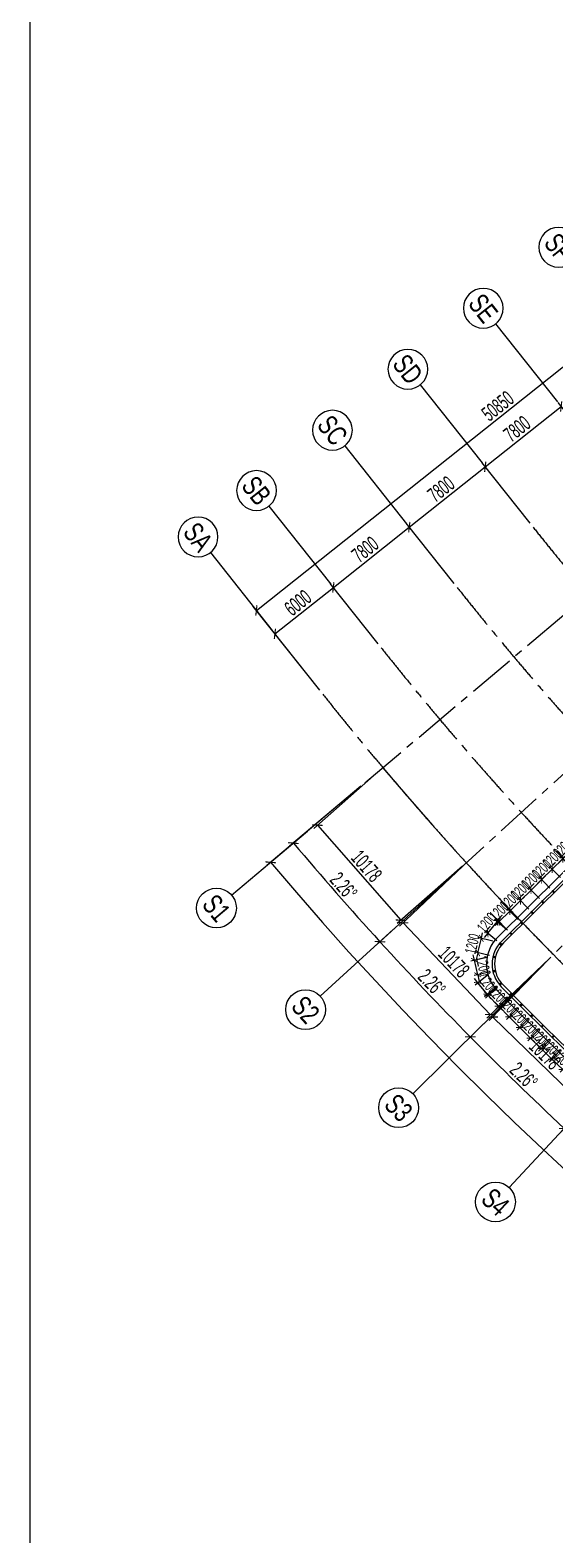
# Model space of a CAD drawing. Extents: x -668578 to 2331563, y -1202445 to 1620273.
# Drawn here: x 934063 to 976284, y 62234 to 183210 of the extents above; entities that cross this region are included whole.
import ezdxf
from ezdxf.enums import TextEntityAlignment as Align

# ---------------------------------------------------------------- set-up
doc = ezdxf.new("R2010")
doc.units = 0
doc.linetypes.add('CENTER2', pattern=[28.575, 19.05, -3.175, 3.175, -3.175])
doc.layers.get('0').update_dxf_attribs({"color": 8})
doc.layers.get('Defpoints').update_dxf_attribs({"color": 8})
for name, color, linetype in [('#标注', 8, 'Continuous'), ('#轴线', 8, 'CENTER2'), ('A-AL', 8, 'Continuous'), ('A-WIND-FRAM', 8, 'Continuous'), ('C-SHET-SHBD', 8, 'Continuous'), ('dim', 8, 'Continuous'), ('外轮廓', 8, 'Continuous')]:
    doc.layers.add(name, color=color, linetype=linetype)
doc.styles.add('JHZX', font='jrs.shx', dxfattribs={"width": 0.6, "bigfont": 'jhz.shx'})
doc.styles.add('XD2008', font='xd-hzs.shx', dxfattribs={"width": 0.7, "bigfont": 'xd-hztxt.shx'})
doc.dimstyles.new('JZBZ-300', dxfattribs={"dimscale": 300, "dimtxt": 3, "dimasz": 1.5, "dimexe": 1, "dimexo": 1, "dimgap": 0.5, "dimtad": 1, "dimdec": 0, "dimdsep": 46, "dimtxsty": 'JHZX', "dimblk1": 'ARCHTICK', "dimblk2": 'ARCHTICK', "dimsah": 1, "dimcen": 0, "dimclrd": 1, "dimclre": 1, "dimclrt": 2, "dimazin": 2, "dimtfac": 1, "dimtdec": 0, "dimtix": 1, "dimtmove": 0, "dimatfit": 3, "dimfxl": 0, "dimtolj": 1, "dimlwd": -1, "dimlwe": -1, "dimarcsym": 0})
doc.dimstyles.new('JZBZ-400', dxfattribs={"dimscale": 400, "dimtxt": 3, "dimasz": 1.5, "dimexe": 1, "dimexo": 1, "dimgap": 0.5, "dimtad": 1, "dimdec": 0, "dimdsep": 46, "dimtxsty": 'JHZX', "dimblk1": 'ARCHTICK', "dimblk2": 'ARCHTICK', "dimsah": 1, "dimcen": 0, "dimclrd": 1, "dimclre": 1, "dimclrt": 2, "dimazin": 2, "dimtfac": 1, "dimtdec": 0, "dimtix": 1, "dimtmove": 0, "dimatfit": 3, "dimfxl": 0, "dimtolj": 1, "dimlwd": -1, "dimlwe": -1, "dimarcsym": 0})

# ---------------------------------------------------------------- blocks, each defined once
blk = doc.blocks.new('_ARCHTICK')
at = {"color": 0, "linetype": 'ByBlock', "const_width": 0.15}
blk.add_lwpolyline([(-0.5, -0.5), (0.5, 0.5)], dxfattribs=at)
blk = doc.blocks.new('*D2939')
at = {"layer": '#标注', "ltscale": 300, "transparency": 16777216}
for p, q in [((-1773, -1481), (-9342, -7863)), ((165914, -92056), (164727, -101884))]:
    blk.add_line(p, q, dxfattribs=at)
blk.add_arc((197092, 166179), 269610, 220.13382, 263.11563, dxfattribs=at)
at = {"layer": 'Defpoints', "color": 0, "ltscale": 300, "transparency": 16777216}
for p in [(197092, 166179), (-1467, -1224), (40380, -53208), (165962, -91659)]:
    blk.add_point(p, dxfattribs=at)
at = {"layer": '#标注', "ltscale": 300, "transparency": 16777216, "xscale": 600, "yscale": 600, "zscale": 600}
for p, rotation in [((-9036, -7605), 130.1338192809485), ((164775, -101487), 353.1156299250187)]:
    blk.add_blockref('_ARCHTICK', p, dxfattribs=dict(at, rotation=rotation))
at = {"layer": '#标注', "ltscale": 300, "transparency": 16777216, "insert": (69342, -70334), "char_height": 1200, "attachment_point": 5, "rotation": 331.62472, "style": 'JHZX'}
blk.add_mtext('\\A1;42.98°', dxfattribs=at)
blk = doc.blocks.new('*D2940')
at = {"layer": '#标注', "ltscale": 300, "transparency": 16777216}
for p, q in [((-1773, -1481), (-7507, -6316)), ((5000, -9200), (-539, -14257))]:
    blk.add_line(p, q, dxfattribs=at)
blk.add_arc((197092, 166179), 267210, 220.13382, 222.39602, dxfattribs=at)
at = {"layer": 'Defpoints', "color": 0, "ltscale": 300, "transparency": 16777216}
for p in [(197092, 166179), (-1467, -1224), (-4917, -8732), (5296, -8931)]:
    blk.add_point(p, dxfattribs=at)
at = {"layer": '#标注', "ltscale": 300, "transparency": 16777216, "xscale": 600, "yscale": 600, "zscale": 600}
for p, rotation in [((-7201, -6058), 130.1338192809474), ((-243, -13988), 312.3960200208107)]:
    blk.add_blockref('_ARCHTICK', p, dxfattribs=dict(at, rotation=rotation))
at = {"layer": '#标注', "ltscale": 300, "transparency": 16777216, "insert": (-3160, -9529), "char_height": 1200, "attachment_point": 5, "rotation": 311.26492, "style": 'JHZX'}
blk.add_mtext('\\A1;2.26°', dxfattribs=at)
blk = doc.blocks.new('*D2941')
at = {"layer": '#标注', "ltscale": 300, "transparency": 16777216}
for p, q in [((5000, -9200), (-539, -14257)), ((12073, -16646), (6738, -21918))]:
    blk.add_line(p, q, dxfattribs=at)
blk.add_arc((197092, 166179), 267210, 222.39602, 224.65822, dxfattribs=at)
at = {"layer": 'Defpoints', "color": 0, "ltscale": 300, "transparency": 16777216}
for p in [(197092, 166179), (5296, -8931), (2145, -16569), (12357, -16365)]:
    blk.add_point(p, dxfattribs=at)
at = {"layer": '#标注', "ltscale": 300, "transparency": 16777216, "xscale": 600, "yscale": 600, "zscale": 600}
for p, rotation in [((-243, -13988), 132.3960200208112), ((7022, -21637), 314.6582207606716)]:
    blk.add_blockref('_ARCHTICK', p, dxfattribs=dict(at, rotation=rotation))
at = {"layer": '#标注', "ltscale": 300, "transparency": 16777216, "insert": (3932, -17297), "char_height": 1200, "attachment_point": 5, "rotation": 313.52712, "style": 'JHZX'}
blk.add_mtext('\\A1;2.26°', dxfattribs=at)
blk = doc.blocks.new('*D2925')
at = {"layer": '#标注', "ltscale": 300, "transparency": 16777216}
for p, q in [((12073, -16646), (6738, -21918)), ((19433, -23807), (14311, -29285))]:
    blk.add_line(p, q, dxfattribs=at)
blk.add_arc((197092, 166179), 267210, 224.65822, 226.92042, dxfattribs=at)
at = {"layer": 'Defpoints', "color": 0, "ltscale": 300, "transparency": 16777216}
for p in [(197092, 166179), (12357, -16365), (9510, -24122), (19707, -23515)]:
    blk.add_point(p, dxfattribs=at)
at = {"layer": '#标注', "ltscale": 300, "transparency": 16777216, "xscale": 600, "yscale": 600, "zscale": 600}
for p, rotation in [((7022, -21637), 134.658220760671), ((14584, -28993), 316.9204201115836)]:
    blk.add_blockref('_ARCHTICK', p, dxfattribs=dict(at, rotation=rotation))
at = {"layer": '#标注', "ltscale": 300, "transparency": 16777216, "insert": (11325, -24779), "char_height": 1200, "attachment_point": 5, "rotation": 315.78932, "style": 'JHZX'}
blk.add_mtext('\\A1;2.26°', dxfattribs=at)
blk = doc.blocks.new('*D2967')
at = {"layer": '#标注', "ltscale": 300, "transparency": 16777216}
for p, q in [((-10182, 12646), (29648, 44259)), ((34745, 37836), (29399, 44572)), ((-5084, 6223), (-10430, 12960))]:
    blk.add_line(p, q, dxfattribs=at)
at = {"layer": 'Defpoints', "color": 0, "ltscale": 300, "transparency": 16777216}
for p in [(29648, 44259), (34994, 37523), (-4835, 5910)]:
    blk.add_point(p, dxfattribs=at)
at = {"layer": '#标注', "ltscale": 300, "transparency": 16777216, "xscale": 600, "yscale": 600, "zscale": 600}
for p, rotation in [((29648, 44259), 38.4388923763239), ((-10182, 12646), 218.4388923763239)]:
    blk.add_blockref('_ARCHTICK', p, dxfattribs=dict(at, rotation=rotation))
at = {"layer": '#标注', "ltscale": 300, "transparency": 16777216, "insert": (9236, 29079), "char_height": 1200, "attachment_point": 5, "rotation": 38.43889, "style": 'JHZX'}
blk.add_mtext('\\A1;50850', dxfattribs=at)
blk = doc.blocks.new('*D2968')
at = {"layer": '#标注', "ltscale": 300, "transparency": 16777216}
for p, q in [((-384, 9954), (-4239, 14810)), ((-8690, 10766), (-3990, 14497)), ((-5084, 6223), (-8938, 11080))]:
    blk.add_line(p, q, dxfattribs=at)
at = {"layer": 'Defpoints', "color": 0, "ltscale": 300, "transparency": 16777216}
for p in [(-3990, 14497), (-136, 9640), (-4835, 5910)]:
    blk.add_point(p, dxfattribs=at)
at = {"layer": '#标注', "ltscale": 300, "transparency": 16777216, "xscale": 600, "yscale": 600, "zscale": 600}
for p, rotation in [((-3990, 14497), 38.43889237632348), ((-8690, 10766), 218.4388923763235)]:
    blk.add_blockref('_ARCHTICK', p, dxfattribs=dict(at, rotation=rotation))
at = {"layer": '#标注', "ltscale": 300, "transparency": 16777216, "insert": (-6837, 13258), "char_height": 1200, "attachment_point": 5, "rotation": 38.43889, "style": 'JHZX'}
blk.add_mtext('\\A1;6000', dxfattribs=at)
blk = doc.blocks.new('*D2969')
at = {"layer": '#标注', "ltscale": 300, "transparency": 16777216}
for p, q in [((5725, 14803), (1871, 19659)), ((-3990, 14497), (2119, 19346)), ((-384, 9954), (-4239, 14810))]:
    blk.add_line(p, q, dxfattribs=at)
at = {"layer": 'Defpoints', "color": 0, "ltscale": 300, "transparency": 16777216}
for p in [(2119, 19346), (5974, 14489), (-136, 9640)]:
    blk.add_point(p, dxfattribs=at)
at = {"layer": '#标注', "ltscale": 300, "transparency": 16777216, "xscale": 600, "yscale": 600, "zscale": 600}
for p, rotation in [((2119, 19346), 38.43889237632329), ((-3990, 14497), 218.4388923763233)]:
    blk.add_blockref('_ARCHTICK', p, dxfattribs=dict(at, rotation=rotation))
at = {"layer": '#标注', "ltscale": 300, "transparency": 16777216, "insert": (-1433, 17548), "char_height": 1200, "attachment_point": 5, "rotation": 38.43889, "style": 'JHZX'}
blk.add_mtext('\\A1;7800', dxfattribs=at)
blk = doc.blocks.new('*D2970')
at = {"layer": '#标注', "ltscale": 300, "transparency": 16777216}
for p, q in [((11835, 19652), (7980, 24508)), ((2119, 19346), (8229, 24195)), ((5725, 14803), (1871, 19659))]:
    blk.add_line(p, q, dxfattribs=at)
at = {"layer": 'Defpoints', "color": 0, "ltscale": 300, "transparency": 16777216}
for p in [(8229, 24195), (12083, 19338), (5974, 14489)]:
    blk.add_point(p, dxfattribs=at)
at = {"layer": '#标注', "ltscale": 300, "transparency": 16777216, "xscale": 600, "yscale": 600, "zscale": 600}
for p, rotation in [((8229, 24195), 38.43889237632435), ((2119, 19346), 218.4388923763243)]:
    blk.add_blockref('_ARCHTICK', p, dxfattribs=dict(at, rotation=rotation))
at = {"layer": '#标注', "ltscale": 300, "transparency": 16777216, "insert": (4677, 22397), "char_height": 1200, "attachment_point": 5, "rotation": 38.43889, "style": 'JHZX'}
blk.add_mtext('\\A1;7800', dxfattribs=at)
blk = doc.blocks.new('*D2971')
at = {"layer": '#标注', "ltscale": 300, "transparency": 16777216}
for p, q in [((8229, 24195), (14338, 29044)), ((17944, 24501), (14090, 29357)), ((11835, 19652), (7980, 24508))]:
    blk.add_line(p, q, dxfattribs=at)
at = {"layer": 'Defpoints', "color": 0, "ltscale": 300, "transparency": 16777216}
for p in [(14338, 29044), (18193, 24188), (12083, 19338)]:
    blk.add_point(p, dxfattribs=at)
at = {"layer": '#标注', "ltscale": 300, "transparency": 16777216, "xscale": 600, "yscale": 600, "zscale": 600}
for p, rotation in [((14338, 29044), 38.43889237632325), ((8229, 24195), 218.4388923763233)]:
    blk.add_blockref('_ARCHTICK', p, dxfattribs=dict(at, rotation=rotation))
at = {"layer": '#标注', "ltscale": 300, "transparency": 16777216, "insert": (10786, 27246), "char_height": 1200, "attachment_point": 5, "rotation": 38.43889, "style": 'JHZX'}
blk.add_mtext('\\A1;7800', dxfattribs=at)
blk = doc.blocks.new('*U2924')
at = {"linetype": 'ByBlock'}
blk.add_line((0, -20), (0, 0), dxfattribs=at)
blk.add_circle((0, -24), 4, dxfattribs=at)
at = {"color": 253, "linetype": 'ByBlock', "style": 'JHZX', "width": 0.75}
blk.add_attdef('AXES', text='', height=4, dxfattribs=at).set_placement((0, -24), align=Align.MIDDLE_CENTER)
blk = doc.blocks.new('*U2976')
at = {"linetype": 'ByBlock'}
blk.add_line((20, 0), (0, 0), dxfattribs=at)
blk.add_circle((24, 0), 4, dxfattribs=at)
at = {"color": 253, "linetype": 'ByBlock', "style": 'JHZX', "width": 0.75}
blk.add_attdef('AXES', text='', height=4, dxfattribs=at).set_placement((24, 0), align=Align.MIDDLE_CENTER)
blk = doc.blocks.new('*D2993')
at = {"layer": '#标注', "transparency": 16777216}
for p, q in [((-148086, 997), (-153164, -3825)), ((-152874, -3550), (-145864, -10930)), ((-141077, -6382), (-146154, -11205))]:
    blk.add_line(p, q, dxfattribs=at)
at = {"layer": 'Defpoints', "color": 0, "transparency": 16777216}
for p in [(-147796, 1273), (-140787, -6107), (-145864, -10930)]:
    blk.add_point(p, dxfattribs=at)
at = {"layer": '#标注', "transparency": 16777216, "xscale": 600, "yscale": 600, "zscale": 600}
for p, rotation in [((-152874, -3550), 133.526908208765), ((-145864, -10930), 313.526908208765)]:
    blk.add_blockref('_ARCHTICK', p, dxfattribs=dict(at, rotation=rotation))
at = {"layer": '#标注', "transparency": 16777216, "insert": (-148789, -6689), "char_height": 1200, "attachment_point": 5, "rotation": 313.52691, "style": 'JHZX'}
blk.add_mtext('\\A1;10178', dxfattribs=at)
blk = doc.blocks.new('*D3024')
at = {"layer": '#标注', "transparency": 16777216}
for p, q in [((-141066, -6393), (-145949, -11413)), ((-145670, -11126), (-138374, -18223)), ((-133770, -13491), (-138653, -18510))]:
    blk.add_line(p, q, dxfattribs=at)
at = {"layer": 'Defpoints', "color": 0, "transparency": 16777216}
for p in [(-140787, -6107), (-133491, -13204), (-138374, -18223)]:
    blk.add_point(p, dxfattribs=at)
at = {"layer": '#标注', "transparency": 16777216, "xscale": 600, "yscale": 600, "zscale": 600}
for p, rotation in [((-145670, -11126), 135.7893196351563), ((-138374, -18223), 315.7893196351563)]:
    blk.add_blockref('_ARCHTICK', p, dxfattribs=dict(at, rotation=rotation))
at = {"layer": '#标注', "transparency": 16777216, "insert": (-141464, -14101), "char_height": 1200, "attachment_point": 5, "rotation": 315.78932, "style": 'JHZX'}
blk.add_mtext('\\A1;10178', dxfattribs=at)
blk = doc.blocks.new('*D3025')
at = {"layer": '#标注', "transparency": 16777216}
for p, q in [((-154810, 8660), (-160074, 4041)), ((-159773, 4305), (-153060, -3346)), ((-148097, 1009), (-153361, -3610))]:
    blk.add_line(p, q, dxfattribs=at)
at = {"layer": 'Defpoints', "color": 0, "transparency": 16777216}
for p in [(-154509, 8923), (-147796, 1273), (-153060, -3346)]:
    blk.add_point(p, dxfattribs=at)
at = {"layer": '#标注', "transparency": 16777216, "xscale": 600, "yscale": 600, "zscale": 600}
for p, rotation in [((-159773, 4305), 131.2647100337552), ((-153060, -3346), 311.2647100337553)]:
    blk.add_blockref('_ARCHTICK', p, dxfattribs=dict(at, rotation=rotation))
at = {"layer": '#标注', "transparency": 16777216, "insert": (-155815, 1007), "char_height": 1200, "attachment_point": 5, "rotation": 311.26471, "style": 'JHZX'}
blk.add_mtext('\\A1;10178', dxfattribs=at)
blk = doc.blocks.new('A3文本框')
at = {"layer": 'Defpoints', "ltscale": 500}
blk.add_lwpolyline([(10, -10), (-420, -10), (-420, 297), (10, 297)], close=True, dxfattribs=at)
at = {"layer": 'C-SHET-SHBD', "style": 'XD2008', "width": 0.7}
for tag, height, p in [('子项名称', 4.5, (-37.49, 35.41)), ('图名', 4.5, (-37.49, 24.27)), ('比例', 3, (-56.3, 8.25)), ('MQJD-01', 3, (-13.24, 2.27))]:
    blk.add_attdef(tag, text='', height=height, dxfattribs=at).set_placement(p, align=Align.CENTER)
blk = doc.blocks.new('幕墙分隔')
for p, q in [((-40, -100), (40, 100)), ((0, 100), (0, -100))]:
    blk.add_line(p, q)
blk.add_lwpolyline([(-40, 100), (40, 100), (40, -100), (-40, -100)], close=True)
blk = doc.blocks.new('*U1050')
at = {"layer": 'A-WIND-FRAM', "xscale": -1, "rotation": 356.908362146836}
blk.add_blockref('幕墙分隔', (-5, -100), dxfattribs=at)
blk = doc.blocks.new('*U1051')
at = {"layer": 'dim', "color": 0, "linetype": 'ByBlock', "lineweight": -2, "transparency": 16777216}
for p, rotation in [((976095, 114020), 44.65822076074228), ((975242, 113177), 44.65822076074228), ((973534, 111490), 44.65822076074228), ((974388, 112334), 44.65822076074228), ((972681, 110647), 44.65822076074228), ((971836, 109795), 50.03881631372072), ((971300, 108733), 76.48302224265942), ((971294, 107544), 102.9272281715981), ((971818, 106476), 129.3714341005368), ((972652, 105613), 134.6278882976068), ((973497, 104761), 134.8897092031161), ((974346, 103913), 135.1515301086255), ((975199, 103069), 135.4133510141348), ((976055, 102228), 135.6751719196442)]:
    blk.add_blockref('*U1050', p, dxfattribs=dict(at, rotation=rotation))
blk = doc.blocks.new('*D1179')
at = {"layer": '#标注', "ltscale": 300, "transparency": 16777216}
for p, q in [((976046, 100489), (975722, 100801)), ((976708, 101176), (975838, 100273)), ((976910, 99656), (976046, 100489)), ((977572, 100343), (976702, 99440)), ((976910, 99656), (977234, 99344))]:
    blk.add_line(p, q, dxfattribs=at)
at = {"layer": 'Defpoints', "color": 0, "ltscale": 300, "transparency": 16777216}
for p in [(976046, 100489), (976916, 101392), (977780, 100559)]:
    blk.add_point(p, dxfattribs=at)
at = {"layer": '#标注', "ltscale": 300, "transparency": 16777216, "xscale": 450, "yscale": 450, "zscale": 450}
for p, rotation in [((976046, 100489), 316.067902514447), ((976910, 99656), 136.067902514447)]:
    blk.add_blockref('_ARCHTICK', p, dxfattribs=dict(at, rotation=rotation))
at = {"layer": '#标注', "ltscale": 300, "transparency": 16777216, "insert": (976894, 100504), "char_height": 900, "attachment_point": 5, "rotation": 316.0679, "style": 'JHZX'}
blk.add_mtext('\\A1;1200', dxfattribs=at)
blk = doc.blocks.new('*D1180')
at = {"layer": '#标注', "ltscale": 300, "transparency": 16777216}
for p, q in [((975181, 101329), (974859, 101643)), ((975846, 102013), (974972, 101114)), ((976042, 100493), (975181, 101329)), ((976707, 101177), (975833, 100278)), ((976042, 100493), (976364, 100179))]:
    blk.add_line(p, q, dxfattribs=at)
at = {"layer": 'Defpoints', "color": 0, "ltscale": 300, "transparency": 16777216}
for p in [(976056, 102228), (975181, 101329), (976916, 101392)]:
    blk.add_point(p, dxfattribs=at)
at = {"layer": '#标注', "ltscale": 300, "transparency": 16777216, "xscale": 450, "yscale": 450, "zscale": 450}
for p, rotation in [((975181, 101329), 315.8060816089436), ((976042, 100493), 135.8060816089436)]:
    blk.add_blockref('_ARCHTICK', p, dxfattribs=dict(at, rotation=rotation))
at = {"layer": '#标注', "ltscale": 300, "transparency": 16777216, "insert": (976030, 101341), "char_height": 900, "attachment_point": 5, "rotation": 315.80608, "style": 'JHZX'}
blk.add_mtext('\\A1;1200', dxfattribs=at)
blk = doc.blocks.new('*D1181')
at = {"layer": '#标注', "ltscale": 300, "transparency": 16777216}
for p, q in [((974989, 102855), (974111, 101959)), ((974321, 102174), (974000, 102489)), ((975177, 101333), (974321, 102174)), ((975845, 102014), (974967, 101119)), ((975177, 101333), (975498, 101018))]:
    blk.add_line(p, q, dxfattribs=at)
at = {"layer": 'Defpoints', "color": 0, "ltscale": 300, "transparency": 16777216}
for p in [(975199, 103069), (974321, 102174), (976056, 102228)]:
    blk.add_point(p, dxfattribs=at)
at = {"layer": '#标注', "ltscale": 300, "transparency": 16777216, "xscale": 450, "yscale": 450, "zscale": 450}
for p, rotation in [((974321, 102174), 315.5442607034358), ((975177, 101333), 135.5442607034358)]:
    blk.add_blockref('_ARCHTICK', p, dxfattribs=dict(at, rotation=rotation))
at = {"layer": '#标注', "ltscale": 300, "transparency": 16777216, "insert": (975169, 102182), "char_height": 900, "attachment_point": 5, "rotation": 315.54426, "style": 'JHZX'}
blk.add_mtext('\\A1;1200', dxfattribs=at)
blk = doc.blocks.new('*D1182')
at = {"layer": '#标注', "ltscale": 300, "transparency": 16777216}
for p, q in [((973464, 103022), (973144, 103339)), ((974135, 103700), (973253, 102809)), ((974317, 102178), (973464, 103022)), ((974988, 102856), (974106, 101964)), ((974317, 102178), (974636, 101861))]:
    blk.add_line(p, q, dxfattribs=at)
at = {"layer": 'Defpoints', "color": 0, "ltscale": 300, "transparency": 16777216}
for p in [(973464, 103022), (974346, 103913), (975199, 103069)]:
    blk.add_point(p, dxfattribs=at)
at = {"layer": '#标注', "ltscale": 300, "transparency": 16777216, "xscale": 450, "yscale": 450, "zscale": 450}
for p, rotation in [((973464, 103022), 315.28243979793), ((974317, 102178), 135.28243979793)]:
    blk.add_blockref('_ARCHTICK', p, dxfattribs=dict(at, rotation=rotation))
at = {"layer": '#标注', "ltscale": 300, "transparency": 16777216, "insert": (974312, 103026), "char_height": 900, "attachment_point": 5, "rotation": 315.28244, "style": 'JHZX'}
blk.add_mtext('\\A1;1200', dxfattribs=at)
blk = doc.blocks.new('*D1183')
at = {"layer": '#标注', "ltscale": 300, "transparency": 16777216}
for p, q in [((972611, 103874), (972293, 104192)), ((973285, 104549), (972399, 103662)), ((973460, 103026), (972611, 103874)), ((974134, 103701), (973248, 102814)), ((973460, 103026), (973778, 102708))]:
    blk.add_line(p, q, dxfattribs=at)
at = {"layer": 'Defpoints', "color": 0, "ltscale": 300, "transparency": 16777216}
for p in [(973498, 104761), (972611, 103874), (974346, 103913)]:
    blk.add_point(p, dxfattribs=at)
at = {"layer": '#标注', "ltscale": 300, "transparency": 16777216, "xscale": 450, "yscale": 450, "zscale": 450}
for p, rotation in [((972611, 103874), 315.020618892422), ((973460, 103026), 135.020618892422)]:
    blk.add_blockref('_ARCHTICK', p, dxfattribs=dict(at, rotation=rotation))
at = {"layer": '#标注', "ltscale": 300, "transparency": 16777216, "insert": (973460, 103874), "char_height": 900, "attachment_point": 5, "rotation": 315.02062, "style": 'JHZX'}
blk.add_mtext('\\A1;1200', dxfattribs=at)
blk = doc.blocks.new('*D1184')
at = {"layer": '#标注', "ltscale": 300, "transparency": 16777216}
for p, q in [((972440, 105402), (971549, 104519)), ((971762, 104730), (971445, 105050)), ((972607, 103878), (971762, 104730)), ((973284, 104550), (972394, 103667)), ((972607, 103878), (972924, 103559))]:
    blk.add_line(p, q, dxfattribs=at)
at = {"layer": 'Defpoints', "color": 0, "ltscale": 300, "transparency": 16777216}
for p in [(972653, 105613), (971762, 104730), (973498, 104761)]:
    blk.add_point(p, dxfattribs=at)
at = {"layer": '#标注', "ltscale": 300, "transparency": 16777216, "xscale": 450, "yscale": 450, "zscale": 450}
for p, rotation in [((971762, 104730), 314.758797986914), ((972607, 103878), 134.758797986914)]:
    blk.add_blockref('_ARCHTICK', p, dxfattribs=dict(at, rotation=rotation))
at = {"layer": '#标注', "ltscale": 300, "transparency": 16777216, "insert": (972611, 104727), "char_height": 900, "attachment_point": 5, "rotation": 314.7588, "style": 'JHZX'}
blk.add_mtext('\\A1;1200', dxfattribs=at)
blk = doc.blocks.new('*D1185')
at = {"layer": '#标注', "ltscale": 300, "transparency": 16777216}
for p, q in [((970917, 105590), (970602, 105911)), ((971598, 106259), (970703, 105380)), ((971758, 104734), (970917, 105590)), ((972439, 105403), (971544, 104524)), ((971758, 104734), (972073, 104413))]:
    blk.add_line(p, q, dxfattribs=at)
at = {"layer": 'Defpoints', "color": 0, "ltscale": 300, "transparency": 16777216}
for p in [(971812, 106469), (970917, 105590), (972653, 105613)]:
    blk.add_point(p, dxfattribs=at)
at = {"layer": '#标注', "ltscale": 300, "transparency": 16777216, "xscale": 450, "yscale": 450, "zscale": 450}
for p, rotation in [((970917, 105590), 314.4969770814087), ((971758, 104734), 134.4969770814087)]:
    blk.add_blockref('_ARCHTICK', p, dxfattribs=dict(at, rotation=rotation))
at = {"layer": '#标注', "ltscale": 300, "transparency": 16777216, "insert": (971765, 105583), "char_height": 900, "attachment_point": 5, "rotation": 314.49698, "style": 'JHZX'}
blk.add_mtext('\\A1;1200', dxfattribs=at)
blk = doc.blocks.new('*D1186')
at = {"layer": '#标注', "ltscale": 300, "transparency": 16777216}
for p, q in [((970088, 106612), (969804, 106961)), ((970827, 107216), (969856, 106422)), ((970848, 105683), (970088, 106612)), ((971586, 106286), (970615, 105493)), ((970848, 105683), (971132, 105334))]:
    blk.add_line(p, q, dxfattribs=at)
at = {"layer": 'Defpoints', "color": 0, "ltscale": 300, "transparency": 16777216}
for p in [(970088, 106612), (971060, 107405), (971819, 106476)]:
    blk.add_point(p, dxfattribs=at)
at = {"layer": '#标注', "ltscale": 300, "transparency": 16777216, "xscale": 450, "yscale": 450, "zscale": 450}
for p, rotation in [((970088, 106612), 309.2404454674996), ((970848, 105683), 129.2404454674996)]:
    blk.add_blockref('_ARCHTICK', p, dxfattribs=dict(at, rotation=rotation))
at = {"layer": '#标注', "ltscale": 300, "transparency": 16777216, "insert": (970933, 106527), "char_height": 900, "attachment_point": 5, "rotation": 309.24045, "style": 'JHZX'}
blk.add_mtext('\\A1;1200', dxfattribs=at)
blk = doc.blocks.new('*D1187')
at = {"layer": '#标注', "ltscale": 300, "transparency": 16777216}
for p, q in [((970736, 108647), (969513, 108370)), ((969806, 108436), (969706, 108875)), ((970072, 107266), (969806, 108436)), ((971002, 107477), (969779, 107200)), ((970072, 107266), (970171, 106827))]:
    blk.add_line(p, q, dxfattribs=at)
at = {"layer": 'Defpoints', "color": 0, "ltscale": 300, "transparency": 16777216}
for p in [(969806, 108436), (971029, 108714), (971295, 107544)]:
    blk.add_point(p, dxfattribs=at)
at = {"layer": '#标注', "ltscale": 300, "transparency": 16777216, "xscale": 450, "yscale": 450, "zscale": 450}
for p, rotation in [((969806, 108436), 282.7962395385619), ((970072, 107266), 102.7962395385619)]:
    blk.add_blockref('_ARCHTICK', p, dxfattribs=dict(at, rotation=rotation))
at = {"layer": '#标注', "ltscale": 300, "transparency": 16777216, "insert": (970524, 107984), "char_height": 900, "attachment_point": 5, "rotation": 282.79624, "style": 'JHZX'}
blk.add_mtext('\\A1;1200', dxfattribs=at)
blk = doc.blocks.new('*D1188')
at = {"layer": '#标注', "ltscale": 300, "transparency": 16777216}
for p, q in [((971292, 109970), (970074, 110266)), ((970082, 109029), (970365, 110195)), ((970365, 110195), (970471, 110632)), ((971009, 108804), (969791, 109100)), ((970082, 109029), (969976, 108592))]:
    blk.add_line(p, q, dxfattribs=at)
at = {"layer": 'Defpoints', "color": 0, "ltscale": 300, "transparency": 16777216}
for p in [(970365, 110195), (971584, 109899), (971301, 108733)]:
    blk.add_point(p, dxfattribs=at)
at = {"layer": '#标注', "ltscale": 300, "transparency": 16777216, "xscale": 450, "yscale": 450, "zscale": 450}
for p, rotation in [((970365, 110195), 256.3520336096237), ((970082, 109029), 76.35203360962377)]:
    blk.add_blockref('_ARCHTICK', p, dxfattribs=dict(at, rotation=rotation))
at = {"layer": '#标注', "ltscale": 300, "transparency": 16777216, "insert": (969641, 109754), "char_height": 900, "attachment_point": 5, "rotation": 76.35203, "style": 'JHZX'}
blk.add_mtext('\\A1;1200', dxfattribs=at)
blk = doc.blocks.new('*D1189')
at = {"layer": '#标注', "ltscale": 300, "transparency": 16777216}
for p, q in [((970877, 110603), (971649, 111521)), ((972379, 110906), (971420, 111714)), ((971649, 111521), (971939, 111865)), ((970877, 110603), (970587, 110259)), ((971606, 109988), (970647, 110796))]:
    blk.add_line(p, q, dxfattribs=at)
at = {"layer": 'Defpoints', "color": 0, "ltscale": 300, "transparency": 16777216}
for p in [(971649, 111521), (972609, 110713), (971836, 109795)]:
    blk.add_point(p, dxfattribs=at)
at = {"layer": '#标注', "ltscale": 300, "transparency": 16777216, "xscale": 450, "yscale": 450, "zscale": 450}
for p, rotation in [((971649, 111521), 229.9078276806831), ((970877, 110603), 49.90782768068303)]:
    blk.add_blockref('_ARCHTICK', p, dxfattribs=dict(at, rotation=rotation))
at = {"layer": '#标注', "ltscale": 300, "transparency": 16777216, "insert": (970804, 111448), "char_height": 900, "attachment_point": 5, "rotation": 49.90783, "style": 'JHZX'}
blk.add_mtext('\\A1;1200', dxfattribs=at)
blk = doc.blocks.new('*D1190')
at = {"layer": '#标注', "ltscale": 300, "transparency": 16777216}
for p, q in [((973326, 111702), (972447, 112596)), ((972657, 112382), (972978, 112698)), ((971802, 111541), (971481, 111225)), ((972471, 110860), (971591, 111755)), ((971802, 111541), (972657, 112382))]:
    blk.add_line(p, q, dxfattribs=at)
at = {"layer": 'Defpoints', "color": 0, "ltscale": 300, "transparency": 16777216}
for p in [(972657, 112382), (973537, 111488), (972681, 110647)]:
    blk.add_point(p, dxfattribs=at)
at = {"layer": '#标注', "ltscale": 300, "transparency": 16777216, "xscale": 450, "yscale": 450, "zscale": 450}
for p, rotation in [((972657, 112382), 224.5273103187028), ((971802, 111541), 44.52731031870284)]:
    blk.add_blockref('_ARCHTICK', p, dxfattribs=dict(at, rotation=rotation))
at = {"layer": '#标注', "ltscale": 300, "transparency": 16777216, "insert": (971809, 112389), "char_height": 900, "attachment_point": 5, "rotation": 44.52731, "style": 'JHZX'}
blk.add_mtext('\\A1;1200', dxfattribs=at)
blk = doc.blocks.new('*D1191')
at = {"layer": '#标注', "ltscale": 300, "transparency": 16777216}
for p, q in [((973324, 111704), (972445, 112598)), ((972655, 112384), (973511, 113226)), ((974180, 112545), (973300, 113439)), ((973511, 113226), (973832, 113541)), ((972655, 112384), (972335, 112069))]:
    blk.add_line(p, q, dxfattribs=at)
at = {"layer": 'Defpoints', "color": 0, "ltscale": 300, "transparency": 16777216}
for p in [(973511, 113226), (973535, 111490), (974390, 112332)]:
    blk.add_point(p, dxfattribs=at)
at = {"layer": '#标注', "ltscale": 300, "transparency": 16777216, "xscale": 450, "yscale": 450, "zscale": 450}
for p, rotation in [((972655, 112384), 44.52731031870284), ((973511, 113226), 224.5273103187028)]:
    blk.add_blockref('_ARCHTICK', p, dxfattribs=dict(at, rotation=rotation))
at = {"layer": '#标注', "ltscale": 300, "transparency": 16777216, "insert": (972662, 113233), "char_height": 900, "attachment_point": 5, "rotation": 44.52731, "style": 'JHZX'}
blk.add_mtext('\\A1;1200', dxfattribs=at)
blk = doc.blocks.new('*D1192')
at = {"layer": '#标注', "ltscale": 300, "transparency": 16777216}
for p, q in [((973509, 113228), (974364, 114069)), ((975033, 113389), (974154, 114283)), ((974364, 114069), (974685, 114385)), ((973509, 113228), (973188, 112912)), ((974178, 112547), (973299, 113441))]:
    blk.add_line(p, q, dxfattribs=at)
at = {"layer": 'Defpoints', "color": 0, "ltscale": 300, "transparency": 16777216}
for p in [(974364, 114069), (975244, 113175), (974388, 112333)]:
    blk.add_point(p, dxfattribs=at)
at = {"layer": '#标注', "ltscale": 300, "transparency": 16777216, "xscale": 450, "yscale": 450, "zscale": 450}
for p, rotation in [((974364, 114069), 224.5273103187028), ((973509, 113228), 44.52731031870284)]:
    blk.add_blockref('_ARCHTICK', p, dxfattribs=dict(at, rotation=rotation))
at = {"layer": '#标注', "ltscale": 300, "transparency": 16777216, "insert": (973516, 114076), "char_height": 900, "attachment_point": 5, "rotation": 44.52731, "style": 'JHZX'}
blk.add_mtext('\\A1;1200', dxfattribs=at)
blk = doc.blocks.new('*D1193')
at = {"layer": '#标注', "ltscale": 300, "transparency": 16777216}
for p, q in [((975887, 114232), (975008, 115126)), ((975218, 114912), (975539, 115228)), ((974362, 114071), (974042, 113755)), ((975032, 113391), (974152, 114285)), ((974362, 114071), (975218, 114912))]:
    blk.add_line(p, q, dxfattribs=at)
at = {"layer": 'Defpoints', "color": 0, "ltscale": 300, "transparency": 16777216}
for p in [(975218, 114912), (976097, 114018), (975242, 113177)]:
    blk.add_point(p, dxfattribs=at)
at = {"layer": '#标注', "ltscale": 300, "transparency": 16777216, "xscale": 450, "yscale": 450, "zscale": 450}
for p, rotation in [((975218, 114912), 224.5273103187028), ((974362, 114071), 44.52731031870284)]:
    blk.add_blockref('_ARCHTICK', p, dxfattribs=dict(at, rotation=rotation))
at = {"layer": '#标注', "ltscale": 300, "transparency": 16777216, "insert": (974369, 114919), "char_height": 900, "attachment_point": 5, "rotation": 44.52731, "style": 'JHZX'}
blk.add_mtext('\\A1;1200', dxfattribs=at)
blk = doc.blocks.new('*D1194')
at = {"layer": '#标注', "ltscale": 300, "transparency": 16777216}
for p, q in [((975885, 114234), (975006, 115128)), ((975216, 114914), (976072, 115756)), ((976741, 115076), (975861, 115970)), ((976072, 115756), (976392, 116072)), ((975216, 114914), (974895, 114599))]:
    blk.add_line(p, q, dxfattribs=at)
at = {"layer": 'Defpoints', "color": 0, "ltscale": 300, "transparency": 16777216}
for p in [(976072, 115756), (976095, 114020), (976951, 114862)]:
    blk.add_point(p, dxfattribs=at)
at = {"layer": '#标注', "ltscale": 300, "transparency": 16777216, "xscale": 450, "yscale": 450, "zscale": 450}
for p, rotation in [((975216, 114914), 44.52731031870284), ((976072, 115756), 224.5273103187028)]:
    blk.add_blockref('_ARCHTICK', p, dxfattribs=dict(at, rotation=rotation))
at = {"layer": '#标注', "ltscale": 300, "transparency": 16777216, "insert": (975223, 115763), "char_height": 900, "attachment_point": 5, "rotation": 44.52731, "style": 'JHZX'}
blk.add_mtext('\\A1;1200', dxfattribs=at)
blk = doc.blocks.new('*D1195')
at = {"layer": '#标注', "ltscale": 300, "transparency": 16777216}
for p, q in [((976070, 115758), (976925, 116599)), ((977594, 115919), (976715, 116813)), ((976925, 116599), (977246, 116915)), ((976070, 115758), (975749, 115442)), ((976739, 115078), (975859, 115972))]:
    blk.add_line(p, q, dxfattribs=at)
at = {"layer": 'Defpoints', "color": 0, "ltscale": 300, "transparency": 16777216}
for p in [(976925, 116599), (977805, 115705), (976949, 114864)]:
    blk.add_point(p, dxfattribs=at)
at = {"layer": '#标注', "ltscale": 300, "transparency": 16777216, "xscale": 450, "yscale": 450, "zscale": 450}
for p, rotation in [((976925, 116599), 224.5273103187028), ((976070, 115758), 44.52731031870284)]:
    blk.add_blockref('_ARCHTICK', p, dxfattribs=dict(at, rotation=rotation))
at = {"layer": '#标注', "ltscale": 300, "transparency": 16777216, "insert": (976077, 116606), "char_height": 900, "attachment_point": 5, "rotation": 44.52731, "style": 'JHZX'}
blk.add_mtext('\\A1;1200', dxfattribs=at)
blk = doc.blocks.new('*D1196')
at = {"layer": '#标注', "ltscale": 300, "transparency": 16777216}
for p, q in [((976923, 116601), (977779, 117443)), ((978448, 116763), (977568, 117657)), ((977779, 117443), (978100, 117758)), ((976923, 116601), (976602, 116286)), ((977592, 115921), (976713, 116815))]:
    blk.add_line(p, q, dxfattribs=at)
at = {"layer": 'Defpoints', "color": 0, "ltscale": 300, "transparency": 16777216}
for p in [(977779, 117443), (978658, 116549), (977803, 115707)]:
    blk.add_point(p, dxfattribs=at)
at = {"layer": '#标注', "ltscale": 300, "transparency": 16777216, "xscale": 450, "yscale": 450, "zscale": 450}
for p, rotation in [((977779, 117443), 224.5273103187028), ((976923, 116601), 44.52731031870284)]:
    blk.add_blockref('_ARCHTICK', p, dxfattribs=dict(at, rotation=rotation))
at = {"layer": '#标注', "ltscale": 300, "transparency": 16777216, "insert": (976930, 117450), "char_height": 900, "attachment_point": 5, "rotation": 44.52731, "style": 'JHZX'}
blk.add_mtext('\\A1;1200', dxfattribs=at)
blk = doc.blocks.new('A$Caccc0cd0')
at = {"layer": '#标注'}
for p1, p2, picture, middle in [((-154509.1, 8923.4), (-147796.3, 1272.8), '*D3025', (-155815.2, 1007.1)), ((-147796.3, 1272.8), (-140786.8, -6106.7), '*D2993', (-148788.9, -6688.8)), ((-140786.8, -6106.7), (-133491.3, -13203.9), '*D3024', (-141464.3, -14101.4))]:
    dim = blk.add_aligned_dim(p1=p1, p2=p2, distance=-7002.8, dimstyle='JZBZ-400', override={"dimclrd": 256, "dimclre": 256, "dimclrt": 256}, dxfattribs=at)
    dim.commit()
    dim.dimension.update_dxf_attribs({"geometry": picture, "text_midpoint": middle})
blk = doc.blocks.new('DSGDFG')
at = {"layer": '#标注', "ltscale": 300}
blk.add_arc((197092.2, 166179.2), 257800, 220.136073, 263.11563, dxfattribs=at)
at = {"layer": '#轴线', "ltscale": 200}
for p, q in [((-1467, -1223.5), (52211.6, 44032.2)), ((5300.7, -8926), (57146, 38408.6)), ((62298.5, 32984.1), (12368.2, -16353.9))]:
    blk.add_line(p, q, dxfattribs=at)
for radius in [236200, 244000, 251800, 257800]:
    blk.add_arc((197092.2, 166179.2), radius, 218.438892, 265.140584, dxfattribs=at)
at = {"layer": '#标注'}
ref = blk.add_blockref('*U2976', (20105, 34323.6), dxfattribs=dict(at, xscale=-400, yscale=400, rotation=308.4388857012392))
ref.add_attrib('AXES', 'SF', dxfattribs={"layer": '0', "color": 253, "linetype": 'ByBlock', "height": 1600, "rotation": 308.438886, "style": 'JHZX', "width": 0.75}).set_placement((14136.9, 41843), align=Align.MIDDLE_CENTER)
at = {"layer": '#标注', "ltscale": 300}
blk.add_blockref('A$Caccc0cd0', (154502.6, -8915.6), dxfattribs=at)
at = {"layer": '#标注'}
ref = blk.add_blockref('*U2976', (14039.2, 29420), dxfattribs=dict(at, xscale=-400, yscale=400, rotation=308.4388857012392))
ref.add_attrib('AXES', 'SE', dxfattribs={"layer": '0', "color": 253, "linetype": 'ByBlock', "height": 1600, "rotation": 308.438886, "style": 'JHZX', "width": 0.75}).set_placement((8071.1, 36939.4), align=Align.MIDDLE_CENTER)
ref = blk.add_blockref('*U2976', (7973.3, 24516.4), dxfattribs=dict(at, xscale=-400, yscale=400, rotation=308.4388857012392))
ref.add_attrib('AXES', 'SD', dxfattribs={"layer": '0', "color": 253, "linetype": 'ByBlock', "height": 1600, "rotation": 308.438886, "style": 'JHZX', "width": 0.75}).set_placement((2005.2, 32035.8), align=Align.MIDDLE_CENTER)
ref = blk.add_blockref('*U2976', (1907.4, 19612.8), dxfattribs=dict(at, xscale=-400, yscale=400, rotation=308.4388857012392))
ref.add_attrib('AXES', 'SC', dxfattribs={"layer": '0', "color": 253, "linetype": 'ByBlock', "height": 1600, "rotation": 308.438886, "style": 'JHZX', "width": 0.75}).set_placement((-4060.7, 27132.2), align=Align.MIDDLE_CENTER)
ref = blk.add_blockref('*U2976', (-4202.1, 14763.7), dxfattribs=dict(at, xscale=-400, yscale=400, rotation=308.4388857012392))
ref.add_attrib('AXES', 'SB', dxfattribs={"layer": '0', "color": 253, "linetype": 'ByBlock', "height": 1600, "rotation": 308.438886, "style": 'JHZX', "width": 0.75}).set_placement((-10170.2, 22283.1), align=Align.MIDDLE_CENTER)
ref = blk.add_blockref('*U2976', (-8901.7, 11033.6), dxfattribs=dict(at, xscale=-400, yscale=400, rotation=308.4388857012392))
ref.add_attrib('AXES', 'SA', dxfattribs={"layer": '0', "color": 253, "linetype": 'ByBlock', "height": 1600, "rotation": 308.438886, "style": 'JHZX', "width": 0.75}).set_placement((-14869.8, 18553), align=Align.MIDDLE_CENTER)
at = {"layer": '#标注', "linetype": 'ByBlock'}
for p, xscale, yscale, rotation, values in [((-6056.3, -5088.6), 400, 400, 310.1640212727066, {'AXES': 'S1'}), ((862.1, -12973.5), 399.9999999999999, 399.9999999999999, 312.4261032027308, {'AXES': 'S2'}), ((8086.2, -20579.2), 400.0000000000001, 400.0000000000001, 314.6881851327551, {'AXES': 'S3'}), ((15605, -27893.8), 400, 400, 316.9502670627796, {'AXES': 'S4'})]:
    blk.add_blockref('*U2924', p, dxfattribs=dict(at, xscale=xscale, yscale=yscale, rotation=rotation)).add_auto_attribs(values)
at = {"layer": '#标注', "ltscale": 300}
for base, p1, p2, picture, middle in [((40379.7, -53208.3), (-1467, -1223.5), (165961.7, -91658.5), '*D2939', (69341.6, -70334.5)), ((-4916.6, -8731.5), (-1467, -1223.5), (5295.6, -8930.7), '*D2940', (-3159.9, -9529.4)), ((2145, -16569), (5295.6, -8930.7), (12357.1, -16365), '*D2941', (3931.8, -17297)), ((9510.5, -24121.7), (12357.1, -16365), (19706.6, -23514.7), '*D2925', (11324.6, -24778.5))]:
    dim = blk.add_angular_dim_3p(base=base, center=(197092.1, 166179.2), p1=p1, p2=p2, dimstyle='JZBZ-400', override={"dimclrd": 256, "dimclre": 256, "dimclrt": 256}, dxfattribs=at)
    dim.commit()
    dim.dimension.update_dxf_attribs({"geometry": picture, "text_midpoint": middle})
for p1, p2, distance, picture, middle in [((-4835.3, 5910.2), (34994.1, 37522.6), 8600, '*D2967', (9235.6, 29079.1)), ((12083.4, 19338.5), (18192.9, 24187.6), 6200, '*D2971', (10786.4, 27245.9)), ((5973.9, 14489.4), (12083.4, 19338.5), 6200, '*D2970', (4676.9, 22396.8)), ((-135.6, 9640.3), (5973.9, 14489.4), 6200, '*D2969', (-1432.6, 17547.7)), ((-4835.3, 5910.2), (-135.6, 9640.3), 6200, '*D2968', (-6837.2, 13258.1))]:
    dim = blk.add_aligned_dim(p1=p1, p2=p2, distance=distance, dimstyle='JZBZ-400', override={"dimclrd": 256, "dimclre": 256, "dimclrt": 256}, dxfattribs=at)
    dim.commit()
    dim.dimension.update_dxf_attribs({"geometry": picture, "text_midpoint": middle})

msp = doc.modelspace()

# ---------------------------------------------------------------- linework, layer by layer
at = {"layer": 'A-AL'}
msp.add_lwpolyline([(1118355.3, 81975.4, 0.1374564), (1116892.4, 82729.6, -0.1495092), (1008196, 142063.6, 0.41571463), (1003871.8, 142100.4), (971684.6, 110294.9, 0.41297595), (971649.8, 105990.9, 0.14944187), (1106711.2, 32398.8, 0.37792714), (1110215.5, 34407.4)], format="xyb", dxfattribs=at)
at = {"layer": '外轮廓', "color": 3}
for points in [[(1074437.6, 95756.9, -0.09622448), (1007874.3, 141748.9, 0.41571459), (1004188.1, 141780.3), (972000.9, 109974.8, 0.41297595), (971971.2, 106305.8, 0.14944187), (1106801.6, 32839.7, 0.35460263), (1109712.2, 34352.5, 0.35460263)], [(1069984.6, 97547.9, -0.09052661), (1007731.4, 141609.1, 0.41571459), (1004328.7, 141638.1), (972141.5, 109832.6, 0.41297595), (972114.1, 106445.8, 0.14944187), (1106841.7, 33035.6, 0.34523446), (1109495.6, 34359.2)]]:
    msp.add_lwpolyline(points, format="xyb", dxfattribs=at)

# ---------------------------------------------------------------- block references
at = {"layer": '#标注'}
msp.add_blockref('DSGDFG', (962448.9, 123910), dxfattribs=at)
at = {"layer": 'dim', "color": 0, "xscale": 650, "yscale": 650, "zscale": 650}
msp.add_blockref('A3文本框', (1207062.7, 6142.5), dxfattribs=at)
at = {"layer": 'dim'}
msp.add_blockref('*U1051', (0, 0), dxfattribs=at)

# ---------------------------------------------------------------- dimensions: what is measured, and where the dimension line sits
at = {"layer": '#标注', "ltscale": 300}
for p1, p2, picture, middle in [((977802.6, 115707.3), (978658.1, 116548.8), '*D1196', (976930.2, 117449.8)), ((976949.1, 114863.8), (977804.6, 115705.3), '*D1195', (976076.6, 116606.4)), ((975241.9, 113176.9), (976097.4, 114018.4), '*D1193', (974369.5, 114919.5)), ((976095.5, 114020.4), (976951, 114861.9), '*D1194', (975223.1, 115762.9)), ((974388.3, 112333.5), (975243.8, 113175), '*D1192', (973515.9, 114076)), ((972681.2, 110646.6), (973536.7, 111488.1), '*D1190', (971808.8, 112389.1)), ((973534.8, 111490), (974390.3, 112331.5), '*D1191', (972662.3, 113232.6)), ((971835.9, 109795.2), (972608.7, 110713.3), '*D1189', (970804, 111448.3)), ((971300.8, 108733.1), (971583.9, 109899.2), '*D1188', (969640.6, 109753.6)), ((971294.7, 107543.7), (971028.9, 108713.9), '*D1187', (970523.9, 107983.9)), ((971818.8, 106476.1), (971059.7, 107405.5), '*D1186', (970932.7, 106527)), ((972652.6, 105613.4), (971811.5, 106469.3), '*D1185', (971765.5, 105582.9)), ((973497.5, 104761.3), (972652.6, 105613.4), '*D1184', (972610.6, 104726.8)), ((974346.3, 103913.1), (973497.5, 104761.3), '*D1183', (973459.6, 103874.5)), ((975199, 103068.7), (974346.3, 103913.1), '*D1182', (974312.5, 103026.1)), ((976055.6, 102228.3), (975199, 103068.7), '*D1181', (975169.2, 102181.6)), ((976916, 101391.8), (976055.6, 102228.3), '*D1180', (976029.8, 101341.1)), ((977780.2, 100559.2), (976916, 101391.8), '*D1179', (976894.3, 100504.5))]:
    dim = msp.add_aligned_dim(p1=p1, p2=p2, distance=1254.1, dimstyle='JZBZ-300', override={"dimclrd": 256, "dimclre": 256, "dimclrt": 256, "dimfxl": 200}, dxfattribs=at)
    dim.commit()
    dim.dimension.update_dxf_attribs({"geometry": picture, "text_midpoint": middle})

doc.saveas('drawing.dxf')
